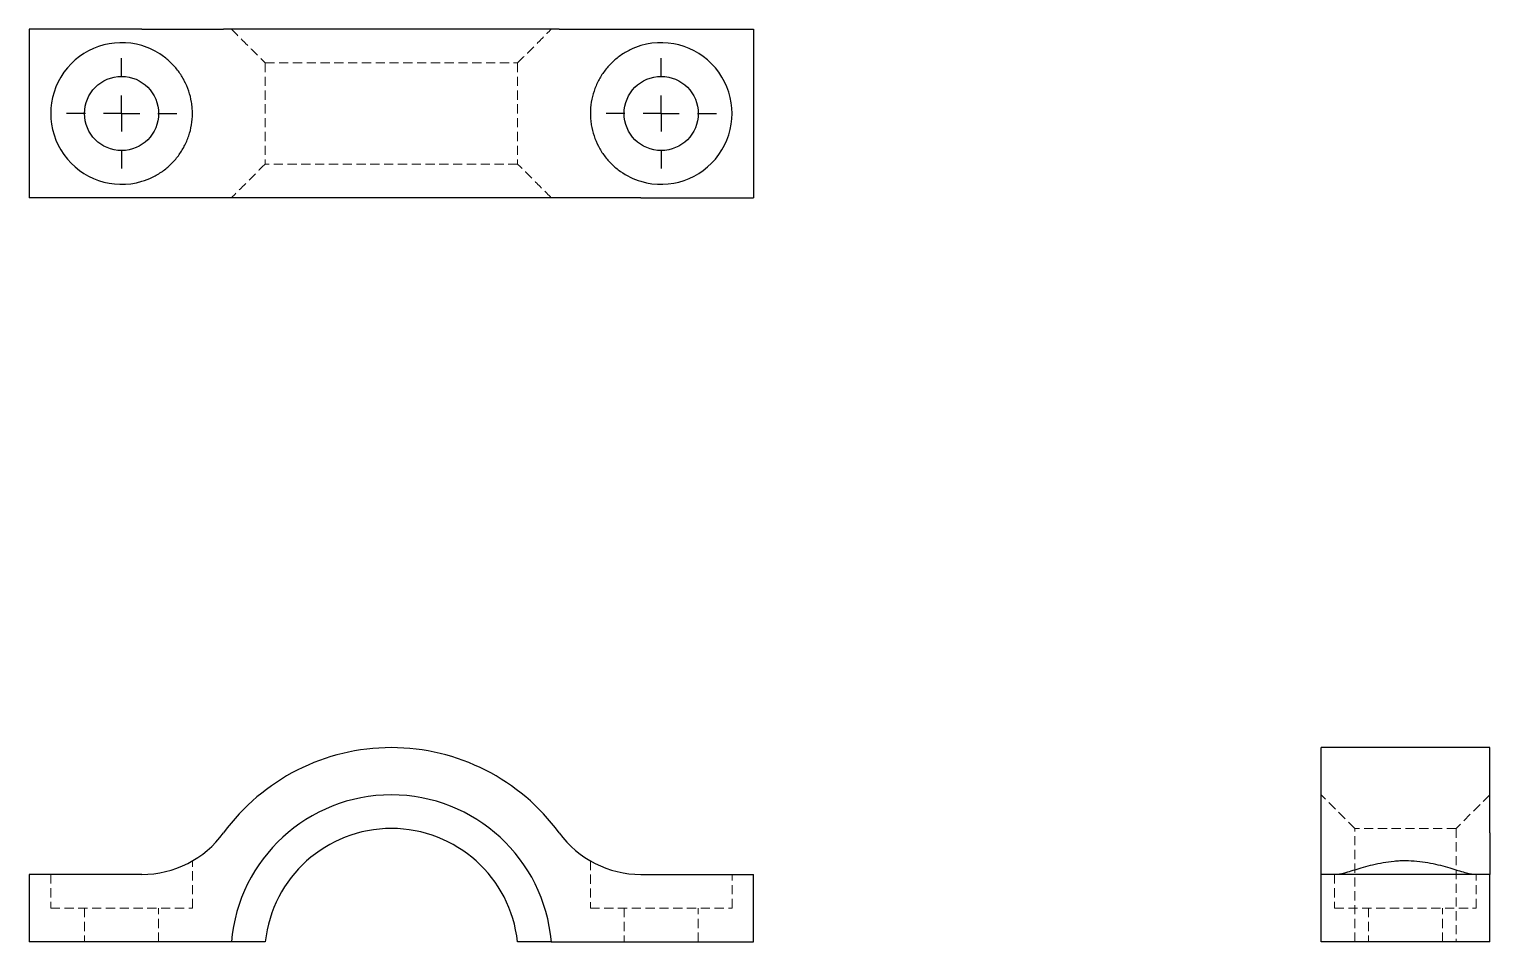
# Model space of a CAD drawing. Header units: millimetres. Extents: x 33 to 235, y 44 to 170.
import ezdxf

# ---------------------------------------------------------------- set-up
doc = ezdxf.new("R2010")
doc.units = ezdxf.units.MM
doc.linetypes.add('HIDDEN', pattern=[1.905, 1.27, -0.635])
doc.layers.add('10', color=7, linetype='Continuous')

# ---------------------------------------------------------------- blocks, each defined once
blk = doc.blocks.new('SW_CENTERMARKSYMBOL_0')
at = {"layer": '10', "color": 0}
for p, q in [((0, 5), (0, 7.62)), ((0, 0), (0, 2.5)), ((-5, 0), (-7.62, 0)), ((0, 0), (-2.5, 0)), ((0, 0), (0, -2.5)), ((0, 0), (2.5, 0)), ((5, 0), (7.62, 0)), ((0, -5), (0, -7.62))]:
    blk.add_line(p, q, dxfattribs=at)
blk = doc.blocks.new('SW_CENTERMARKSYMBOL_1')
at = {"layer": '10', "color": 0}
for p, q in [((0, 5), (0, 7.62)), ((0, 0), (0, 2.5)), ((-5, 0), (-7.62, 0)), ((0, 0), (-2.5, 0)), ((0, 0), (0, -2.5)), ((0, 0), (2.5, 0)), ((5, 0), (7.62, 0)), ((0, -5), (0, -7.62))]:
    blk.add_line(p, q, dxfattribs=at)

msp = doc.modelspace()

# ---------------------------------------------------------------- linework, layer by layer
at = {"color": 7, "linetype": 'Continuous', "lineweight": 25}
for p, q in [((33, 169.64), (33, 146.36)), ((48.55, 169.64), (33, 169.64)), ((48.55, 169.64), (59.83, 169.64)), ((106.17, 169.64), (59.83, 169.64)), ((106.17, 169.64), (117.45, 169.64)), ((117.45, 169.64), (133, 169.64)), ((133, 169.64), (133, 146.36)), ((48.55, 146.36), (33, 146.36)), ((59.83, 146.36), (48.55, 146.36)), ((106.17, 146.36), (59.83, 146.36)), ((117.45, 146.36), (106.17, 146.36)), ((117.45, 146.36), (133, 146.36)), ((234.64, 70.41), (211.36, 70.41)), ((211.36, 58.64), (211.36, 70.41)), ((234.64, 58.64), (234.64, 70.41)), ((211.36, 52.9), (211.36, 58.64)), ((234.64, 58.64), (234.64, 52.9)), ((33, 52.9), (33, 43.59)), ((48.55, 52.9), (33, 52.9)), ((117.45, 52.9), (133, 52.9)), ((133, 43.59), (133, 52.9)), ((234.64, 52.9), (211.36, 52.9)), ((211.36, 43.59), (211.36, 52.9)), ((234.64, 43.59), (234.64, 52.9)), ((60.92, 43.59), (33, 43.59)), ((105.08, 43.59), (133, 43.59)), ((234.64, 43.59), (211.36, 43.59))]:
    msp.add_line(p, q, dxfattribs=at)
at = {"color": 7, "linetype": 'HIDDEN', "lineweight": 18}
for p, q in [((65.59, 164.98), (100.41, 164.98)), ((65.59, 164.98), (65.59, 151.02)), ((100.41, 164.98), (100.41, 151.02)), ((100.41, 151.02), (65.59, 151.02)), ((216.02, 59.24), (211.36, 63.89)), ((234.64, 63.89), (229.98, 59.24)), ((216.02, 43.59), (216.02, 59.24)), ((229.98, 59.24), (216.02, 59.24)), ((229.98, 59.24), (229.98, 43.59)), ((55.53, 48.25), (55.53, 54.77)), ((110.47, 54.77), (110.47, 48.25)), ((35.97, 52.9), (35.97, 48.25)), ((130.03, 48.25), (130.03, 52.9)), ((213.22, 52.9), (213.22, 48.25)), ((232.78, 48.25), (232.78, 52.9)), ((35.97, 48.25), (55.53, 48.25)), ((40.63, 48.25), (40.63, 43.59)), ((50.87, 43.59), (50.87, 48.25)), ((110.47, 48.25), (130.03, 48.25)), ((115.13, 48.25), (115.13, 43.59)), ((125.37, 43.59), (125.37, 48.25)), ((213.22, 48.25), (232.78, 48.25)), ((217.88, 48.25), (217.88, 43.59)), ((228.12, 43.59), (228.12, 48.25))]:
    msp.add_line(p, q, dxfattribs=at)
at = {"color": 7, "linetype": 'Continuous', "lineweight": 25}
for centre in [(45.75, 158), (120.25, 158)]:
    msp.add_circle(centre, 5.12, dxfattribs=at)
for centre, radius, start, end in [((45.75, 158), 9.78, 73.3707, 286.6293), ((120.25, 158), 9.78, 253.3707, 106.6293), ((83, 41.73), 28.68, 36.1229, 143.8771), ((83, 41.73), 22.16, 4.8205, 175.1795), ((48.55, 66.87), 13.97, 270, 323.8771), ((83, 41.73), 17.51, 6.1069, 173.8931), ((117.45, 66.87), 13.97, 216.1229, 270)]:
    msp.add_arc(centre, radius, start, end, dxfattribs=at)
at = {"color": 7, "linetype": 'HIDDEN', "lineweight": 18}
for points, knots in [([(60.92, 169.64), (61.74, 168.82), (63.3, 167.27), (64.86, 165.71), (65.59, 164.98)], [0, 0, 0, 0, 0.529474, 1, 1, 1, 1]), ([(100.41, 164.98), (101.14, 165.71), (102.7, 167.27), (104.26, 168.82), (105.08, 169.64)], [0, 0, 0, 0, 0.470526, 1, 1, 1, 1]), ([(65.59, 151.02), (64.86, 150.29), (63.3, 148.73), (61.74, 147.18), (60.92, 146.36)], [0, 0, 0, 0, 0.470526, 1, 1, 1, 1]), ([(105.08, 146.36), (104.26, 147.18), (102.7, 148.73), (101.14, 150.29), (100.41, 151.02)], [0, 0, 0, 0, 0.529474, 1, 1, 1, 1])]:
    msp.add_open_spline(points, degree=3, knots=knots, dxfattribs=at)
at = {"color": 7, "linetype": 'Continuous', "lineweight": 25}
for points, knots in [([(48.55, 148.63), (49.06, 148.78), (49.55, 148.98), (50.49, 149.43), (50.95, 149.7), (51.81, 150.3), (52.2, 150.64), (52.94, 151.35), (53.28, 151.74), (53.9, 152.58), (54.18, 153.01), (54.65, 153.92), (54.86, 154.4), (55.36, 155.9), (55.53, 156.93), (55.53, 158.26), (55.52, 158.52), (55.48, 159.05), (55.44, 159.31), (55.32, 160.09), (55.19, 160.6), (54.86, 161.6), (54.65, 162.07), (54.18, 162.99), (53.9, 163.43), (53.28, 164.26), (52.94, 164.65), (52.2, 165.36), (51.81, 165.7), (50.51, 166.6), (49.57, 167.06), (48.55, 167.37)], [0, 0, 0, 0, 0.0625, 0.0625, 0.125, 0.125, 0.1875, 0.1875, 0.25, 0.25, 0.3125, 0.3125, 0.375, 0.375, 0.5, 0.5, 0.53125, 0.53125, 0.5625, 0.5625, 0.625, 0.625, 0.6875, 0.6875, 0.75, 0.75, 0.8125, 0.8125, 0.875, 0.875, 1, 1, 1, 1]), ([(117.45, 167.37), (116.94, 167.22), (116.45, 167.02), (115.51, 166.57), (115.05, 166.3), (114.19, 165.7), (113.8, 165.36), (113.06, 164.65), (112.72, 164.26), (112.1, 163.42), (111.82, 162.99), (111.35, 162.08), (111.14, 161.6), (110.64, 160.1), (110.47, 159.07), (110.47, 157.74), (110.48, 157.48), (110.52, 156.95), (110.56, 156.69), (110.68, 155.91), (110.81, 155.4), (111.14, 154.4), (111.35, 153.93), (111.82, 153.01), (112.1, 152.57), (112.72, 151.74), (113.06, 151.35), (113.8, 150.64), (114.19, 150.3), (115.49, 149.4), (116.43, 148.94), (117.45, 148.63)], [0, 0, 0, 0, 0.0625, 0.0625, 0.125, 0.125, 0.1875, 0.1875, 0.25, 0.25, 0.3125, 0.3125, 0.375, 0.375, 0.5, 0.5, 0.53125, 0.53125, 0.5625, 0.5625, 0.625, 0.625, 0.6875, 0.6875, 0.75, 0.75, 0.8125, 0.8125, 0.875, 0.875, 1, 1, 1, 1]), ([(232.37, 52.9), (232.22, 52.9), (232.02, 52.93), (231.57, 53.03), (231.3, 53.1), (230.7, 53.28), (230.36, 53.38), (229.65, 53.61), (229.26, 53.73), (228.42, 53.97), (227.99, 54.08), (227.08, 54.31), (226.6, 54.41), (225.1, 54.67), (224.07, 54.77), (222.74, 54.77), (222.48, 54.77), (221.95, 54.74), (221.69, 54.72), (220.91, 54.65), (220.4, 54.58), (219.4, 54.41), (218.93, 54.31), (218.01, 54.08), (217.57, 53.97), (216.74, 53.73), (216.35, 53.61), (215.64, 53.39), (215.3, 53.28), (214.4, 53.01), (213.94, 52.9), (213.63, 52.9)], [0, 0, 0, 0, 0.0625, 0.0625, 0.125, 0.125, 0.1875, 0.1875, 0.25, 0.25, 0.3125, 0.3125, 0.375, 0.375, 0.5, 0.5, 0.53125, 0.53125, 0.5625, 0.5625, 0.625, 0.625, 0.6875, 0.6875, 0.75, 0.75, 0.8125, 0.8125, 0.875, 0.875, 1, 1, 1, 1]), ([(65.59, 43.59), (64.86, 43.59), (63.3, 43.59), (61.74, 43.59), (60.92, 43.59)], [0, 0, 0, 0, 0.470526, 1, 1, 1, 1]), ([(105.08, 43.59), (104.26, 43.59), (102.7, 43.59), (101.14, 43.59), (100.41, 43.59)], [0, 0, 0, 0, 0.529474, 1, 1, 1, 1])]:
    msp.add_open_spline(points, degree=3, knots=knots, dxfattribs=at)

# ---------------------------------------------------------------- block references
at = {"layer": '10'}
for name, p in [('SW_CENTERMARKSYMBOL_0', (45.75, 158)), ('SW_CENTERMARKSYMBOL_1', (120.25, 158))]:
    msp.add_blockref(name, p, dxfattribs=at)

doc.saveas('drawing.dxf')
